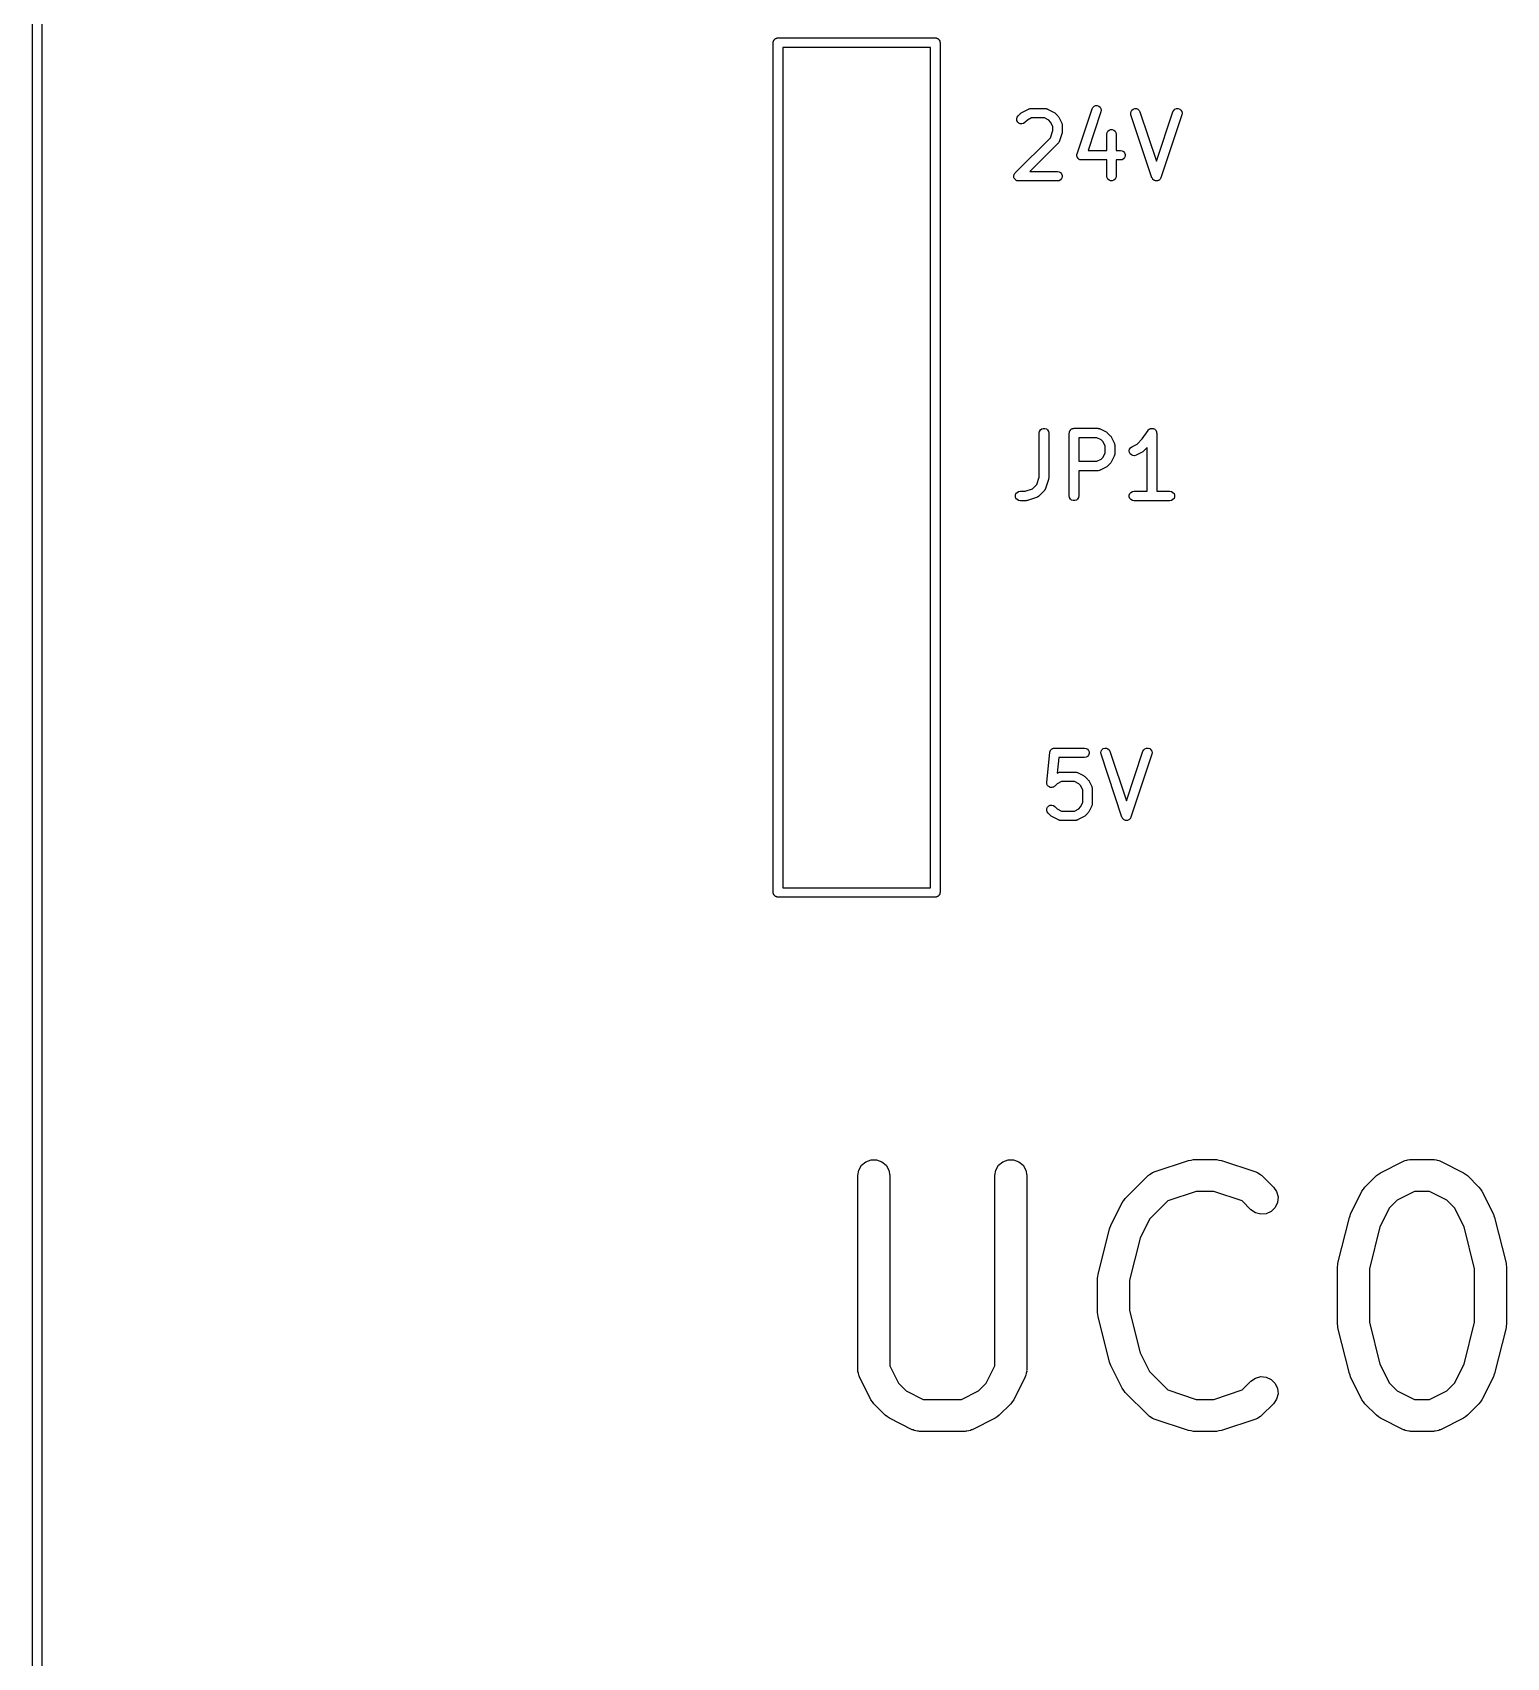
# Model space of a CAD drawing. Extents: x 25 to 346, y -457 to -16.
# Drawn here: x 25.32 to 48.74, y -411.97 to -386.15 of the extents above; entities that cross this region are included whole.
import ezdxf

# ---------------------------------------------------------------- set-up
doc = ezdxf.new("R2010")
doc.units = 0
doc.header["$MEASUREMENT"] = 0
doc.layers.add('BLACK', color=7, linetype='CONTINUOUS')

msp = doc.modelspace()

# ---------------------------------------------------------------- linework, layer by layer
at = {"layer": 'Black'}
for p, q in [((25.325, -456.565), (25.325, -16.51)), ((25.475, -16.585), (25.475, -456.49)), ((37.0925, -386.315), (37.0936, -386.309)), ((37.0925, -399.815), (37.0925, -386.315)), ((37.0936, -386.302), (37.0959, -386.296)), ((37.0936, -386.309), (37.0936, -386.302)), ((37.0959, -386.296), (37.097, -386.289)), ((37.097, -386.289), (37.1003, -386.284)), ((37.1003, -386.284), (37.1025, -386.277)), ((37.1025, -386.277), (37.1068, -386.272)), ((37.1068, -386.272), (37.11, -386.267)), ((37.11, -386.267), (37.1151, -386.263)), ((37.1151, -386.263), (37.1193, -386.258)), ((37.1193, -386.258), (37.125, -386.254)), ((37.125, -386.254), (37.13, -386.25)), ((37.13, -386.25), (37.1362, -386.248)), ((37.1362, -386.248), (37.1418, -386.245)), ((37.1418, -386.245), (37.1483, -386.243)), ((37.1483, -386.243), (37.1545, -386.241)), ((37.1545, -386.241), (37.161, -386.241)), ((37.161, -386.241), (37.1675, -386.24)), ((37.1675, -386.24), (39.6675, -386.24)), ((37.2425, -386.39), (37.2425, -399.74)), ((39.5925, -386.39), (37.2425, -386.39)), ((39.5925, -399.74), (39.5925, -386.39)), ((39.6675, -386.24), (39.674, -386.241)), ((39.674, -386.241), (39.6805, -386.241)), ((39.6805, -386.241), (39.6867, -386.243)), ((39.6867, -386.243), (39.6932, -386.245)), ((39.6932, -386.245), (39.6988, -386.248)), ((39.6988, -386.248), (39.705, -386.25)), ((39.705, -386.25), (39.71, -386.254)), ((39.71, -386.254), (39.7157, -386.258)), ((39.7157, -386.258), (39.7199, -386.263)), ((39.7199, -386.263), (39.725, -386.267)), ((39.725, -386.267), (39.7282, -386.272)), ((39.7282, -386.272), (39.7325, -386.277)), ((39.7325, -386.277), (39.7347, -386.284)), ((39.7347, -386.284), (39.738, -386.289)), ((39.738, -386.289), (39.7391, -386.296)), ((39.7391, -386.296), (39.7414, -386.302)), ((39.7414, -386.302), (39.7414, -386.309)), ((39.7414, -386.309), (39.7425, -386.315)), ((39.7425, -386.315), (39.7425, -399.815)), ((40.9691, -387.501), (40.984, -387.48)), ((40.984, -387.48), (41.0316, -387.432)), ((41.0316, -387.432), (41.0414, -387.425)), ((41.0414, -387.425), (41.0511, -387.418)), ((41.0511, -387.418), (41.1463, -387.37)), ((41.1463, -387.37), (41.1505, -387.369)), ((41.1505, -387.369), (41.1542, -387.367)), ((41.1542, -387.367), (41.1629, -387.365)), ((41.1629, -387.365), (41.1713, -387.363)), ((41.1713, -387.363), (41.1756, -387.363)), ((41.1756, -387.363), (41.1799, -387.362)), ((41.1799, -387.362), (41.418, -387.362)), ((41.418, -387.362), (41.4222, -387.363)), ((41.4222, -387.363), (41.4266, -387.363)), ((41.4266, -387.363), (41.435, -387.365)), ((41.435, -387.365), (41.4436, -387.367)), ((41.4436, -387.367), (41.4474, -387.369)), ((41.4474, -387.369), (41.4515, -387.37)), ((41.4515, -387.37), (41.5468, -387.418)), ((41.5468, -387.418), (41.5564, -387.425)), ((41.5564, -387.425), (41.5662, -387.432)), ((41.5662, -387.432), (41.6139, -387.48)), ((41.6139, -387.48), (41.6208, -387.489)), ((41.6208, -387.489), (41.6279, -387.499)), ((41.6279, -387.499), (41.6755, -387.594)), ((41.9183, -388.08), (42.1563, -387.366)), ((42.2987, -387.413), (42.0935, -388.029)), ((42.1563, -387.366), (42.1688, -387.343)), ((42.1688, -387.343), (42.1882, -387.326)), ((42.1882, -387.326), (42.2125, -387.316)), ((42.2125, -387.316), (42.2385, -387.316)), ((42.2385, -387.316), (42.2632, -387.324)), ((42.2632, -387.324), (42.2836, -387.34)), ((42.2836, -387.34), (42.2972, -387.362)), ((42.2972, -387.362), (42.3025, -387.388)), ((42.3025, -387.388), (42.2987, -387.413)), ((42.7716, -387.435), (42.7768, -387.41)), ((42.7754, -387.461), (42.7716, -387.435)), ((43.1087, -388.461), (42.7754, -387.461)), ((42.7768, -387.41), (42.7904, -387.388)), ((42.7904, -387.388), (42.8108, -387.371)), ((42.8108, -387.371), (42.8355, -387.363)), ((42.8355, -387.363), (42.8616, -387.364)), ((42.8616, -387.364), (42.8858, -387.373)), ((42.8858, -387.373), (42.9053, -387.391)), ((42.9053, -387.391), (42.9177, -387.414)), ((42.9177, -387.414), (43.1799, -388.2)), ((43.1799, -388.2), (43.4421, -387.414)), ((43.5844, -387.461), (43.251, -388.461)), ((43.4421, -387.414), (43.4545, -387.391)), ((43.4545, -387.391), (43.474, -387.373)), ((43.474, -387.373), (43.4982, -387.364)), ((43.4982, -387.364), (43.5242, -387.363)), ((43.5242, -387.363), (43.5489, -387.371)), ((43.5489, -387.371), (43.5693, -387.388)), ((43.5693, -387.388), (43.583, -387.41)), ((43.583, -387.41), (43.5882, -387.435)), ((43.5882, -387.435), (43.5844, -387.461)), ((40.9623, -387.526), (40.9691, -387.501)), ((40.9646, -387.552), (40.9623, -387.526)), ((40.9756, -387.576), (40.9646, -387.552)), ((40.994, -387.594), (40.9756, -387.576)), ((41.0176, -387.605), (40.994, -387.594)), ((41.0436, -387.607), (41.0176, -387.605)), ((41.0687, -387.601), (41.0436, -387.607)), ((41.0901, -387.586), (41.0687, -387.601)), ((41.1291, -387.547), (41.0901, -387.586)), ((41.1976, -387.512), (41.1291, -387.547)), ((41.4003, -387.512), (41.1976, -387.512)), ((41.4688, -387.547), (41.4003, -387.512)), ((41.4992, -387.577), (41.4688, -387.547)), ((41.4953, -387.825), (41.5335, -387.711)), ((41.5335, -387.646), (41.4992, -387.577)), ((41.5335, -387.711), (41.5335, -387.646)), ((41.6796, -387.747), (41.632, -387.89)), ((41.6755, -387.594), (41.6768, -387.598)), ((41.6768, -387.598), (41.6789, -387.602)), ((41.6789, -387.602), (41.6805, -387.611)), ((41.6814, -387.735), (41.6796, -387.747)), ((41.6805, -387.611), (41.683, -387.619)), ((41.6835, -387.723), (41.6814, -387.735)), ((41.683, -387.619), (41.6827, -387.624)), ((41.6827, -387.624), (41.6835, -387.628)), ((41.6835, -387.628), (41.6835, -387.723)), ((42.3906, -387.771), (42.3951, -387.745)), ((42.3951, -387.745), (42.4081, -387.723)), ((42.4081, -387.723), (42.4281, -387.706)), ((42.4281, -387.706), (42.4526, -387.697)), ((42.4526, -387.697), (42.4786, -387.697)), ((42.4786, -387.697), (42.5031, -387.706)), ((42.5031, -387.706), (42.523, -387.723)), ((42.523, -387.723), (42.5361, -387.745)), ((42.5361, -387.745), (42.5406, -387.771)), ((40.9364, -388.384), (41.4953, -387.825)), ((41.6139, -387.919), (41.1705, -388.362)), ((41.6163, -387.915), (41.6139, -387.919)), ((41.6196, -387.913), (41.6163, -387.915)), ((41.6238, -387.905), (41.6196, -387.913)), ((41.6288, -387.898), (41.6238, -387.905)), ((41.6299, -387.893), (41.6288, -387.898)), ((41.632, -387.89), (41.6299, -387.893)), ((42.3906, -388.029), (42.3906, -387.771)), ((42.5406, -387.771), (42.5406, -388.029)), ((41.9144, -388.106), (41.9155, -388.099)), ((41.9155, -388.112), (41.9144, -388.106)), ((41.9155, -388.091), (41.9174, -388.086)), ((41.9155, -388.099), (41.9155, -388.091)), ((41.9155, -388.117), (41.9155, -388.112)), ((41.9181, -388.124), (41.9155, -388.117)), ((41.9174, -388.086), (41.9183, -388.08)), ((41.9197, -388.132), (41.9181, -388.124)), ((41.9226, -388.136), (41.9197, -388.132)), ((41.9245, -388.142), (41.9226, -388.136)), ((41.9293, -388.147), (41.9245, -388.142)), ((41.9333, -388.154), (41.9293, -388.147)), ((41.9376, -388.157), (41.9333, -388.154)), ((41.9412, -388.162), (41.9376, -388.157)), ((41.9478, -388.165), (41.9412, -388.162)), ((41.9537, -388.17), (41.9478, -388.165)), ((41.959, -388.172), (41.9537, -388.17)), ((41.9638, -388.175), (41.959, -388.172)), ((41.9712, -388.176), (41.9638, -388.175)), ((41.9784, -388.178), (41.9712, -388.176)), ((41.9839, -388.178), (41.9784, -388.178)), ((41.9894, -388.179), (41.9839, -388.178)), ((42.3906, -388.179), (41.9894, -388.179)), ((42.0935, -388.029), (42.3906, -388.029)), ((42.3906, -388.437), (42.3906, -388.179)), ((42.5406, -388.029), (42.6085, -388.029)), ((42.6085, -388.179), (42.5406, -388.179)), ((42.5406, -388.179), (42.5406, -388.437)), ((42.6085, -388.029), (42.6341, -388.034)), ((42.6341, -388.175), (42.6085, -388.179)), ((42.6341, -388.034), (42.6567, -388.047)), ((42.6567, -388.162), (42.6341, -388.175)), ((42.6567, -388.047), (42.6734, -388.067)), ((42.6734, -388.142), (42.6567, -388.162)), ((42.6734, -388.067), (42.6823, -388.091)), ((42.6823, -388.117), (42.6734, -388.142)), ((42.6823, -388.091), (42.6823, -388.117)), ((40.9147, -388.431), (40.9155, -388.428)), ((40.9155, -388.441), (40.9147, -388.431)), ((40.9155, -388.424), (40.9189, -388.415)), ((40.9155, -388.428), (40.9155, -388.424)), ((40.9155, -388.45), (40.9155, -388.441)), ((40.9167, -388.454), (40.9155, -388.45)), ((40.917, -388.457), (40.9167, -388.454)), ((40.9211, -388.466), (40.917, -388.457)), ((40.9189, -388.415), (40.9214, -388.406)), ((40.9245, -388.475), (40.9211, -388.466)), ((40.9214, -388.406), (40.9233, -388.403)), ((40.9233, -388.403), (40.9245, -388.4)), ((40.9245, -388.4), (40.9308, -388.392)), ((40.9266, -388.477), (40.9245, -388.475)), ((40.928, -388.48), (40.9266, -388.477)), ((40.9349, -388.487), (40.928, -388.48)), ((40.9308, -388.392), (40.9364, -388.384)), ((40.9412, -388.495), (40.9349, -388.487)), ((40.9441, -388.496), (40.9412, -388.495)), ((40.9464, -388.499), (40.9441, -388.496)), ((40.9553, -388.503), (40.9464, -388.499)), ((40.9638, -388.508), (40.9553, -388.503)), ((40.967, -388.508), (40.9638, -388.508)), ((40.97, -388.51), (40.967, -388.508)), ((40.9798, -388.511), (40.97, -388.51)), ((40.9894, -388.512), (40.9798, -388.511)), ((41.6085, -388.512), (40.9894, -388.512)), ((41.1705, -388.362), (41.6085, -388.362)), ((41.6085, -388.362), (41.6341, -388.367)), ((41.6341, -388.508), (41.6085, -388.512)), ((41.6341, -388.367), (41.6567, -388.38)), ((41.6567, -388.495), (41.6341, -388.508)), ((41.6567, -388.38), (41.6734, -388.4)), ((41.6734, -388.475), (41.6567, -388.495)), ((41.6734, -388.4), (41.6823, -388.424)), ((41.6823, -388.45), (41.6734, -388.475)), ((41.6823, -388.424), (41.6823, -388.45)), ((42.3951, -388.463), (42.3906, -388.437)), ((42.4081, -388.486), (42.3951, -388.463)), ((42.4281, -388.502), (42.4081, -388.486)), ((42.4526, -388.511), (42.4281, -388.502)), ((42.4786, -388.511), (42.4526, -388.511)), ((42.5031, -388.502), (42.4786, -388.511)), ((42.523, -388.486), (42.5031, -388.502)), ((42.5361, -388.463), (42.523, -388.486)), ((42.5406, -388.437), (42.5361, -388.463)), ((43.1097, -388.463), (43.1087, -388.461)), ((43.1101, -388.465), (43.1097, -388.463)), ((43.1159, -388.474), (43.1101, -388.465)), ((43.1211, -388.484), (43.1159, -388.474)), ((43.1227, -388.485), (43.1211, -388.484)), ((43.1238, -388.487), (43.1227, -388.485)), ((43.1324, -388.494), (43.1238, -388.487)), ((43.1406, -388.501), (43.1324, -388.494)), ((43.1425, -388.502), (43.1406, -388.501)), ((43.1442, -388.503), (43.1425, -388.502)), ((43.1546, -388.507), (43.1442, -388.503)), ((43.1648, -388.511), (43.1546, -388.507)), ((43.1669, -388.511), (43.1648, -388.511)), ((43.1689, -388.512), (43.1669, -388.511)), ((43.1799, -388.511), (43.1689, -388.512)), ((43.1909, -388.512), (43.1799, -388.511)), ((43.1928, -388.511), (43.1909, -388.512)), ((43.1949, -388.511), (43.1928, -388.511)), ((43.2051, -388.507), (43.1949, -388.511)), ((43.2156, -388.503), (43.2051, -388.507)), ((43.2172, -388.502), (43.2156, -388.503)), ((43.2191, -388.501), (43.2172, -388.502)), ((43.2274, -388.494), (43.2191, -388.501)), ((43.236, -388.487), (43.2274, -388.494)), ((43.2371, -388.485), (43.236, -388.487)), ((43.2386, -388.484), (43.2371, -388.485)), ((43.2439, -388.474), (43.2386, -388.484)), ((43.2496, -388.465), (43.2439, -388.474)), ((43.25, -388.463), (43.2496, -388.465)), ((43.251, -388.461), (43.25, -388.463)), ((41.3192, -392.517), (41.3237, -392.492)), ((41.3192, -393.219), (41.3192, -392.517)), ((41.3237, -392.492), (41.3367, -392.469)), ((41.3367, -392.469), (41.3567, -392.452)), ((41.3567, -392.452), (41.3811, -392.444)), ((41.3811, -392.444), (41.4072, -392.444)), ((41.4072, -392.444), (41.4317, -392.452)), ((41.4317, -392.452), (41.4516, -392.469)), ((41.4516, -392.469), (41.4646, -392.492)), ((41.4646, -392.492), (41.4692, -392.517)), ((41.4692, -392.517), (41.4692, -393.232)), ((41.7954, -392.517), (41.7965, -392.511)), ((41.7954, -393.517), (41.7954, -392.517)), ((41.7965, -392.504), (41.7987, -392.498)), ((41.7965, -392.511), (41.7965, -392.504)), ((41.7987, -392.498), (41.7999, -392.492)), ((41.7999, -392.492), (41.8032, -392.486)), ((41.8032, -392.486), (41.8054, -392.48)), ((41.8054, -392.48), (41.8096, -392.475)), ((41.8096, -392.475), (41.8129, -392.469)), ((41.8129, -392.469), (41.8179, -392.465)), ((41.8179, -392.465), (41.8221, -392.46)), ((41.8221, -392.46), (41.8278, -392.457)), ((41.8278, -392.457), (41.8329, -392.452)), ((41.8329, -392.452), (41.839, -392.45)), ((41.839, -392.45), (41.8447, -392.447)), ((41.8447, -392.447), (41.8512, -392.446)), ((41.8512, -392.446), (41.8573, -392.444)), ((41.8573, -392.444), (41.8639, -392.444)), ((41.8639, -392.444), (41.8704, -392.442)), ((41.8704, -392.442), (42.2513, -392.442)), ((41.9454, -392.592), (41.9454, -392.966)), ((42.2336, -392.592), (41.9454, -392.592)), ((42.3021, -392.627), (42.2336, -392.592)), ((42.2513, -392.442), (42.2556, -392.443)), ((42.2556, -392.443), (42.2599, -392.443)), ((42.2599, -392.443), (42.2683, -392.445)), ((42.2683, -392.445), (42.277, -392.447)), ((42.277, -392.447), (42.2807, -392.449)), ((42.2807, -392.449), (42.2849, -392.45)), ((42.2849, -392.45), (42.3801, -392.498)), ((42.3325, -392.657), (42.3021, -392.627)), ((42.3668, -392.726), (42.3325, -392.657)), ((42.3801, -392.498), (42.3897, -392.505)), ((42.3897, -392.505), (42.3996, -392.512)), ((42.3996, -392.512), (42.4472, -392.56)), ((42.4472, -392.56), (42.4541, -392.569)), ((42.4541, -392.569), (42.4612, -392.579)), ((42.4612, -392.579), (42.5089, -392.674)), ((42.8735, -392.694), (42.9549, -392.612)), ((42.9549, -392.612), (43.046, -392.476)), ((43.046, -392.476), (43.0489, -392.473)), ((43.0489, -392.473), (43.051, -392.469)), ((43.051, -392.469), (43.0579, -392.463)), ((43.0579, -392.463), (43.064, -392.457)), ((43.064, -392.457), (43.0678, -392.455)), ((43.0678, -392.455), (43.071, -392.452)), ((43.071, -392.452), (43.0794, -392.449)), ((43.0794, -392.449), (43.0874, -392.445)), ((43.0874, -392.445), (43.0915, -392.445)), ((43.0915, -392.445), (43.0954, -392.444)), ((43.0954, -392.444), (43.1044, -392.444)), ((43.1044, -392.444), (43.1133, -392.443)), ((43.1133, -392.443), (43.1173, -392.444)), ((43.1173, -392.444), (43.1215, -392.444)), ((43.1215, -392.444), (43.1299, -392.447)), ((43.1299, -392.447), (43.1386, -392.449)), ((43.1386, -392.449), (43.142, -392.451)), ((43.142, -392.451), (43.146, -392.452)), ((43.146, -392.452), (43.1528, -392.458)), ((43.1528, -392.458), (43.1603, -392.463)), ((43.1603, -392.463), (43.1627, -392.467)), ((43.1627, -392.467), (43.1659, -392.469)), ((43.1659, -392.469), (43.1704, -392.477)), ((43.1704, -392.477), (43.1757, -392.484)), ((43.1757, -392.484), (43.1768, -392.488)), ((43.1768, -392.488), (43.1789, -392.492)), ((43.1789, -392.492), (43.1805, -392.501)), ((43.1805, -392.501), (43.183, -392.509)), ((43.183, -392.509), (43.1827, -392.513)), ((43.1827, -392.513), (43.1835, -392.517)), ((43.1835, -392.517), (43.1835, -393.442)), ((42.3021, -392.932), (42.3325, -392.902)), ((42.3325, -392.902), (42.3668, -392.833)), ((42.3668, -392.833), (42.3668, -392.726)), ((42.5089, -392.884), (42.4612, -392.979)), ((42.5089, -392.674), (42.5101, -392.678)), ((42.5101, -392.88), (42.5089, -392.884)), ((42.5101, -392.678), (42.5123, -392.682)), ((42.5123, -392.876), (42.5101, -392.88)), ((42.5123, -392.682), (42.5138, -392.691)), ((42.5138, -392.868), (42.5123, -392.876)), ((42.5138, -392.691), (42.5163, -392.699)), ((42.5163, -392.859), (42.5138, -392.868)), ((42.5163, -392.699), (42.516, -392.704)), ((42.516, -392.704), (42.5168, -392.708)), ((42.5168, -392.851), (42.516, -392.855)), ((42.516, -392.855), (42.5163, -392.859)), ((42.5168, -392.708), (42.5168, -392.851)), ((42.7479, -392.799), (42.7539, -392.773)), ((42.7508, -392.824), (42.7479, -392.799)), ((42.7625, -392.848), (42.7508, -392.824)), ((42.7539, -392.773), (42.7683, -392.752)), ((42.7814, -392.866), (42.7625, -392.848)), ((42.7683, -392.752), (42.7892, -392.736)), ((42.8053, -392.876), (42.7814, -392.866)), ((42.7892, -392.736), (42.8735, -392.694)), ((42.8313, -392.878), (42.8053, -392.876)), ((42.8563, -392.87), (42.8313, -392.878)), ((42.9515, -392.823), (42.8563, -392.87)), ((42.9612, -392.815), (42.9515, -392.823)), ((42.971, -392.809), (42.9612, -392.815)), ((43.0335, -392.746), (42.971, -392.809)), ((43.0335, -393.442), (43.0335, -392.746)), ((41.9454, -392.966), (42.2336, -392.966)), ((42.2513, -393.116), (41.9454, -393.116)), ((41.9454, -393.116), (41.9454, -393.517)), ((42.2336, -392.966), (42.3021, -392.932)), ((42.2556, -393.115), (42.2513, -393.116)), ((42.2599, -393.116), (42.2556, -393.115)), ((42.2683, -393.113), (42.2599, -393.116)), ((42.277, -393.112), (42.2683, -393.113)), ((42.2807, -393.11), (42.277, -393.112)), ((42.2849, -393.108), (42.2807, -393.11)), ((42.3801, -393.061), (42.2849, -393.108)), ((42.3897, -393.053), (42.3801, -393.061)), ((42.3996, -393.047), (42.3897, -393.053)), ((42.4472, -392.999), (42.3996, -393.047)), ((42.4541, -392.989), (42.4472, -392.999)), ((42.4612, -392.979), (42.4541, -392.989)), ((41.0963, -393.442), (41.2108, -393.404)), ((41.2108, -393.404), (41.281, -393.334)), ((41.281, -393.334), (41.3192, -393.219)), ((41.3996, -393.428), (41.3043, -393.523)), ((41.4021, -393.424), (41.3996, -393.428)), ((41.4053, -393.421), (41.4021, -393.424)), ((41.4095, -393.413), (41.4053, -393.421)), ((41.4145, -393.406), (41.4095, -393.413)), ((41.4156, -393.402), (41.4145, -393.406)), ((41.4177, -393.398), (41.4156, -393.402)), ((41.4653, -393.255), (41.4177, -393.398)), ((41.4671, -393.244), (41.4653, -393.255)), ((41.4692, -393.232), (41.4671, -393.244)), ((40.9394, -393.504), (40.9483, -393.48)), ((40.9394, -393.53), (40.9394, -393.504)), ((40.9483, -393.555), (40.9394, -393.53)), ((40.9483, -393.48), (40.965, -393.46)), ((40.965, -393.575), (40.9483, -393.555)), ((40.965, -393.46), (40.9876, -393.447)), ((40.9876, -393.588), (40.965, -393.575)), ((40.9876, -393.447), (41.0132, -393.442)), ((41.0132, -393.592), (40.9876, -393.588)), ((41.0132, -393.442), (41.0963, -393.442)), ((41.1085, -393.592), (41.0132, -393.592)), ((41.1203, -393.59), (41.1085, -393.592)), ((41.1322, -393.589), (41.1203, -393.59)), ((41.275, -393.541), (41.1322, -393.589)), ((41.2788, -393.539), (41.275, -393.541)), ((41.283, -393.538), (41.2788, -393.539)), ((41.2902, -393.533), (41.283, -393.538)), ((41.2979, -393.529), (41.2902, -393.533)), ((41.3008, -393.525), (41.2979, -393.529)), ((41.3043, -393.523), (41.3008, -393.525)), ((41.7999, -393.543), (41.7954, -393.517)), ((41.8129, -393.566), (41.7999, -393.543)), ((41.8329, -393.582), (41.8129, -393.566)), ((41.8573, -393.591), (41.8329, -393.582)), ((41.8834, -393.591), (41.8573, -393.591)), ((41.9079, -393.582), (41.8834, -393.591)), ((41.9278, -393.566), (41.9079, -393.582)), ((41.9408, -393.543), (41.9278, -393.566)), ((41.9454, -393.517), (41.9408, -393.543)), ((42.7489, -393.504), (42.7578, -393.48)), ((42.7489, -393.53), (42.7489, -393.504)), ((42.7578, -393.555), (42.7489, -393.53)), ((42.7578, -393.48), (42.7745, -393.46)), ((42.7745, -393.575), (42.7578, -393.555)), ((42.7745, -393.46), (42.7971, -393.447)), ((42.7971, -393.588), (42.7745, -393.575)), ((42.7971, -393.447), (42.8227, -393.442)), ((42.8227, -393.592), (42.7971, -393.588)), ((42.8227, -393.442), (43.0335, -393.442)), ((43.3942, -393.592), (42.8227, -393.592)), ((43.1835, -393.442), (43.3942, -393.442)), ((43.3942, -393.442), (43.4198, -393.447)), ((43.4198, -393.588), (43.3942, -393.592)), ((43.4198, -393.447), (43.4424, -393.46)), ((43.4424, -393.575), (43.4198, -393.588)), ((43.4424, -393.46), (43.4591, -393.48)), ((43.4591, -393.555), (43.4424, -393.575)), ((43.4591, -393.48), (43.468, -393.504)), ((43.468, -393.53), (43.4591, -393.555)), ((43.468, -393.504), (43.468, -393.53)), ((41.4905, -397.575), (41.4933, -397.565)), ((41.4933, -397.565), (41.4949, -397.563)), ((41.4949, -397.563), (41.4959, -397.56)), ((41.4959, -397.56), (41.5025, -397.552)), ((41.5025, -397.552), (41.5085, -397.544)), ((41.5085, -397.544), (41.5108, -397.542)), ((41.5108, -397.542), (41.5126, -397.54)), ((41.5126, -397.54), (41.5215, -397.535)), ((41.5215, -397.535), (41.53, -397.529)), ((41.53, -397.529), (41.5327, -397.528)), ((41.5327, -397.528), (41.5352, -397.527)), ((41.5352, -397.527), (41.5453, -397.525)), ((41.5453, -397.525), (41.5552, -397.523)), ((41.5552, -397.523), (41.558, -397.523)), ((41.558, -397.523), (41.5608, -397.522)), ((41.5608, -397.522), (42.037, -397.522)), ((42.037, -397.522), (42.0627, -397.527)), ((42.0627, -397.527), (42.0852, -397.54)), ((42.0852, -397.54), (42.102, -397.56)), ((42.102, -397.56), (42.1109, -397.584)), ((42.3006, -397.57), (42.3142, -397.548)), ((42.3142, -397.548), (42.3346, -397.531)), ((42.3346, -397.531), (42.3594, -397.523)), ((42.3594, -397.523), (42.3854, -397.524)), ((42.3854, -397.524), (42.4096, -397.533)), ((42.4096, -397.533), (42.4291, -397.551)), ((42.4291, -397.551), (42.4415, -397.574)), ((42.9659, -397.574), (42.9783, -397.551)), ((42.9783, -397.551), (42.9978, -397.533)), ((42.9978, -397.533), (43.022, -397.524)), ((43.022, -397.524), (43.048, -397.523)), ((43.048, -397.523), (43.0727, -397.531)), ((43.0727, -397.531), (43.0931, -397.548)), ((43.0931, -397.548), (43.1068, -397.57)), ((41.4386, -398.066), (41.4862, -397.59)), ((41.4862, -397.59), (41.487, -397.587)), ((41.487, -397.584), (41.4905, -397.575)), ((41.487, -397.587), (41.487, -397.584)), ((41.6287, -397.672), (41.6039, -397.921)), ((42.037, -397.672), (41.6287, -397.672)), ((42.0627, -397.668), (42.037, -397.672)), ((42.0852, -397.655), (42.0627, -397.668)), ((42.102, -397.635), (42.0852, -397.655)), ((42.1109, -397.61), (42.102, -397.635)), ((42.1109, -397.584), (42.1109, -397.61)), ((42.2954, -397.595), (42.3006, -397.57)), ((42.2992, -397.621), (42.2954, -397.595)), ((42.6325, -398.621), (42.2992, -397.621)), ((42.4415, -397.574), (42.7037, -398.36)), ((42.7037, -398.36), (42.9659, -397.574)), ((43.1082, -397.621), (42.7748, -398.621)), ((43.1068, -397.57), (43.112, -397.595)), ((43.112, -397.595), (43.1082, -397.621)), ((41.4396, -398.08), (41.4385, -398.067)), ((41.4385, -398.067), (41.4386, -398.067)), ((41.4386, -398.067), (41.4386, -398.066)), ((41.4405, -398.092), (41.4396, -398.08)), ((41.6039, -397.921), (41.6225, -397.911)), ((41.6738, -398.053), (41.6053, -398.088)), ((41.6225, -397.911), (41.6267, -397.91)), ((41.6267, -397.91), (41.6304, -397.908)), ((41.6304, -397.908), (41.6391, -397.906)), ((41.6391, -397.906), (41.6475, -397.904)), ((41.6475, -397.904), (41.6518, -397.904)), ((41.6518, -397.904), (41.6561, -397.903)), ((41.6561, -397.903), (41.8942, -397.903)), ((41.8765, -398.053), (41.6738, -398.053)), ((41.945, -398.088), (41.8765, -398.053)), ((41.8942, -397.903), (41.8984, -397.904)), ((41.8984, -397.904), (41.9027, -397.904)), ((41.9027, -397.904), (41.9112, -397.906)), ((41.9112, -397.906), (41.9198, -397.908)), ((41.9198, -397.908), (41.9236, -397.91)), ((41.9236, -397.91), (41.9277, -397.911)), ((41.9277, -397.911), (42.0229, -397.959)), ((42.0229, -397.959), (42.0326, -397.966)), ((42.0326, -397.966), (42.0424, -397.973)), ((42.0424, -397.973), (42.0901, -398.021)), ((42.0901, -398.021), (42.0969, -398.03)), ((42.0969, -398.03), (42.1041, -398.04)), ((42.1041, -398.04), (42.1517, -398.135)), ((41.4407, -398.093), (41.4405, -398.092)), ((41.4408, -398.093), (41.4407, -398.093)), ((41.4461, -398.104), (41.4408, -398.093)), ((41.4512, -398.116), (41.4461, -398.104)), ((41.4516, -398.116), (41.4512, -398.116)), ((41.4518, -398.117), (41.4516, -398.116)), ((41.4607, -398.125), (41.4518, -398.117)), ((41.4694, -398.134), (41.4607, -398.125)), ((41.4699, -398.135), (41.4694, -398.134)), ((41.4702, -398.135), (41.4699, -398.135)), ((41.4816, -398.14), (41.4702, -398.135)), ((41.4929, -398.146), (41.4816, -398.14)), ((41.4934, -398.146), (41.4929, -398.146)), ((41.4938, -398.146), (41.4934, -398.146)), ((41.5063, -398.147), (41.4938, -398.146)), ((41.5188, -398.148), (41.5063, -398.147)), ((41.5193, -398.148), (41.5188, -398.148)), ((41.5197, -398.148), (41.5193, -398.148)), ((41.5318, -398.145), (41.5197, -398.148)), ((41.5441, -398.142), (41.5318, -398.145)), ((41.5445, -398.142), (41.5441, -398.142)), ((41.5449, -398.142), (41.5445, -398.142)), ((41.5552, -398.134), (41.5449, -398.142)), ((41.5656, -398.127), (41.5552, -398.134)), ((41.5659, -398.127), (41.5656, -398.127)), ((41.5662, -398.127), (41.5659, -398.127)), ((41.6053, -398.088), (41.5662, -398.127)), ((41.9754, -398.118), (41.945, -398.088)), ((42.0096, -398.187), (41.9754, -398.118)), ((42.0096, -398.389), (42.0096, -398.187)), ((42.1517, -398.135), (42.153, -398.139)), ((42.153, -398.139), (42.1551, -398.143)), ((42.1551, -398.143), (42.1566, -398.152)), ((42.1566, -398.152), (42.1592, -398.16)), ((42.1592, -398.16), (42.1589, -398.165)), ((42.1589, -398.165), (42.1596, -398.169)), ((42.1596, -398.169), (42.1596, -398.407)), ((41.4385, -398.509), (41.4408, -398.483)), ((41.4452, -398.534), (41.4385, -398.509)), ((41.4408, -398.483), (41.4518, -398.459)), ((41.4602, -398.555), (41.4452, -398.534)), ((41.4518, -398.459), (41.4702, -398.441)), ((41.5078, -398.603), (41.4602, -398.555)), ((41.4702, -398.441), (41.4938, -398.43)), ((41.4938, -398.43), (41.5197, -398.427)), ((41.5197, -398.427), (41.5449, -398.434)), ((41.5449, -398.434), (41.5662, -398.449)), ((41.5662, -398.449), (41.6053, -398.488)), ((41.6053, -398.488), (41.6738, -398.522)), ((41.6738, -398.522), (41.8765, -398.522)), ((41.8765, -398.522), (41.945, -398.488)), ((41.945, -398.488), (41.9754, -398.458)), ((41.9754, -398.458), (42.0096, -398.389)), ((42.0901, -398.555), (42.0424, -398.603)), ((42.0969, -398.545), (42.0901, -398.555)), ((42.1041, -398.536), (42.0969, -398.545)), ((42.1517, -398.44), (42.1041, -398.536)), ((42.153, -398.436), (42.1517, -398.44)), ((42.1551, -398.433), (42.153, -398.436)), ((42.1566, -398.424), (42.1551, -398.433)), ((42.1592, -398.415), (42.1566, -398.424)), ((42.1596, -398.407), (42.1589, -398.411)), ((42.1589, -398.411), (42.1592, -398.415)), ((41.5176, -398.61), (41.5078, -398.603)), ((41.5273, -398.617), (41.5176, -398.61)), ((41.6225, -398.664), (41.5273, -398.617)), ((41.6267, -398.666), (41.6225, -398.664)), ((41.6304, -398.668), (41.6267, -398.666)), ((41.6391, -398.669), (41.6304, -398.668)), ((41.6475, -398.672), (41.6391, -398.669)), ((41.6518, -398.672), (41.6475, -398.672)), ((41.6561, -398.672), (41.6518, -398.672)), ((41.8942, -398.672), (41.6561, -398.672)), ((41.8984, -398.672), (41.8942, -398.672)), ((41.9027, -398.672), (41.8984, -398.672)), ((41.9112, -398.669), (41.9027, -398.672)), ((41.9198, -398.668), (41.9112, -398.669)), ((41.9236, -398.666), (41.9198, -398.668)), ((41.9277, -398.664), (41.9236, -398.666)), ((42.0229, -398.617), (41.9277, -398.664)), ((42.0326, -398.61), (42.0229, -398.617)), ((42.0424, -398.603), (42.0326, -398.61)), ((42.6335, -398.623), (42.6325, -398.621)), ((42.6339, -398.625), (42.6335, -398.623)), ((42.6397, -398.634), (42.6339, -398.625)), ((42.6449, -398.644), (42.6397, -398.634)), ((42.6465, -398.645), (42.6449, -398.644)), ((42.6476, -398.647), (42.6465, -398.645)), ((42.6562, -398.654), (42.6476, -398.647)), ((42.6644, -398.661), (42.6562, -398.654)), ((42.6664, -398.662), (42.6644, -398.661)), ((42.668, -398.663), (42.6664, -398.662)), ((42.6784, -398.667), (42.668, -398.663)), ((42.6887, -398.671), (42.6784, -398.667)), ((42.6907, -398.671), (42.6887, -398.671)), ((42.6927, -398.672), (42.6907, -398.671)), ((42.7037, -398.671), (42.6927, -398.672)), ((42.7147, -398.672), (42.7037, -398.671)), ((42.7167, -398.671), (42.7147, -398.672)), ((42.7187, -398.671), (42.7167, -398.671)), ((42.729, -398.667), (42.7187, -398.671)), ((42.7394, -398.663), (42.729, -398.667)), ((42.741, -398.662), (42.7394, -398.663)), ((42.743, -398.661), (42.741, -398.662)), ((42.7512, -398.654), (42.743, -398.661)), ((42.7598, -398.647), (42.7512, -398.654)), ((42.7609, -398.645), (42.7598, -398.647)), ((42.7624, -398.644), (42.7609, -398.645)), ((42.7677, -398.634), (42.7624, -398.644)), ((42.7734, -398.625), (42.7677, -398.634)), ((42.7739, -398.623), (42.7734, -398.625)), ((42.7748, -398.621), (42.7739, -398.623)), ((37.0936, -399.821), (37.0925, -399.815)), ((37.0936, -399.828), (37.0936, -399.821)), ((37.0959, -399.834), (37.0936, -399.828)), ((37.097, -399.841), (37.0959, -399.834)), ((37.1003, -399.846), (37.097, -399.841)), ((37.1025, -399.852), (37.1003, -399.846)), ((37.1068, -399.858), (37.1025, -399.852)), ((37.11, -399.863), (37.1068, -399.858)), ((37.1151, -399.867), (37.11, -399.863)), ((37.1193, -399.872), (37.1151, -399.867)), ((37.125, -399.876), (37.1193, -399.872)), ((37.13, -399.88), (37.125, -399.876)), ((37.1362, -399.882), (37.13, -399.88)), ((37.1418, -399.885), (37.1362, -399.882)), ((37.1483, -399.887), (37.1418, -399.885)), ((37.1545, -399.889), (37.1483, -399.887)), ((37.161, -399.889), (37.1545, -399.889)), ((37.1675, -399.89), (37.161, -399.889)), ((39.6675, -399.89), (37.1675, -399.89)), ((37.2425, -399.74), (39.5925, -399.74)), ((39.674, -399.889), (39.6675, -399.89)), ((39.6805, -399.889), (39.674, -399.889)), ((39.6867, -399.887), (39.6805, -399.889)), ((39.6932, -399.885), (39.6867, -399.887)), ((39.6988, -399.882), (39.6932, -399.885)), ((39.705, -399.88), (39.6988, -399.882)), ((39.71, -399.876), (39.705, -399.88)), ((39.7157, -399.872), (39.71, -399.876)), ((39.7199, -399.867), (39.7157, -399.872)), ((39.725, -399.863), (39.7199, -399.867)), ((39.7282, -399.858), (39.725, -399.863)), ((39.7325, -399.852), (39.7282, -399.858)), ((39.7347, -399.846), (39.7325, -399.852)), ((39.738, -399.841), (39.7347, -399.846)), ((39.7391, -399.834), (39.738, -399.841)), ((39.7414, -399.828), (39.7391, -399.834)), ((39.7425, -399.815), (39.7414, -399.821)), ((39.7414, -399.821), (39.7414, -399.828)), ((38.4356, -404.314), (38.451, -404.227)), ((38.451, -404.227), (38.4951, -404.15)), ((38.4951, -404.15), (38.5626, -404.094)), ((38.5626, -404.094), (38.6455, -404.063)), ((38.6455, -404.063), (38.7338, -404.063)), ((38.7338, -404.063), (38.8166, -404.094)), ((38.8166, -404.094), (38.8842, -404.15)), ((38.8842, -404.15), (38.9283, -404.227)), ((38.9283, -404.227), (38.9436, -404.314)), ((40.6128, -404.314), (40.6281, -404.227)), ((40.6281, -404.227), (40.6722, -404.15)), ((40.6722, -404.15), (40.7398, -404.094)), ((40.7398, -404.094), (40.8227, -404.063)), ((40.8227, -404.063), (40.9109, -404.063)), ((40.9109, -404.063), (40.9938, -404.094)), ((40.9938, -404.094), (41.0614, -404.15)), ((41.0614, -404.15), (41.1055, -404.227)), ((41.1055, -404.227), (41.1208, -404.314)), ((43.0936, -404.282), (43.118, -404.265)), ((43.118, -404.265), (43.1322, -404.261)), ((43.1322, -404.261), (43.145, -404.254)), ((43.145, -404.254), (43.6893, -404.073)), ((43.6893, -404.073), (43.7296, -404.067)), ((43.7296, -404.067), (43.7696, -404.06)), ((43.7696, -404.06), (44.1325, -404.06)), ((44.1325, -404.06), (44.1726, -404.067)), ((44.1726, -404.067), (44.2128, -404.073)), ((44.2128, -404.073), (44.7571, -404.254)), ((44.7571, -404.254), (44.77, -404.261)), ((44.77, -404.261), (44.7841, -404.265)), ((44.7841, -404.265), (44.8085, -404.282)), ((46.7076, -404.292), (46.7403, -404.268)), ((46.7403, -404.268), (47.1032, -404.086)), ((47.1032, -404.086), (47.1172, -404.082)), ((47.1172, -404.082), (47.1299, -404.075)), ((47.1299, -404.075), (47.1592, -404.07)), ((47.1592, -404.07), (47.1877, -404.061)), ((47.1877, -404.061), (47.2024, -404.062)), ((47.2024, -404.062), (47.2168, -404.06)), ((47.2168, -404.06), (47.5796, -404.06)), ((47.5796, -404.06), (47.5941, -404.062)), ((47.5941, -404.062), (47.6087, -404.061)), ((47.6087, -404.061), (47.6372, -404.07)), ((47.6372, -404.07), (47.6665, -404.075)), ((47.6665, -404.075), (47.6792, -404.082)), ((47.6792, -404.082), (47.6932, -404.086)), ((47.6932, -404.086), (48.0561, -404.268)), ((48.0561, -404.268), (48.0888, -404.292)), ((38.4356, -407.398), (38.4356, -404.314)), ((38.9436, -404.314), (38.9436, -407.338)), ((40.6128, -407.338), (40.6128, -404.314)), ((41.1208, -404.314), (41.1208, -407.398)), ((42.6829, -404.678), (43.0458, -404.315)), ((43.0458, -404.315), (43.0577, -404.307)), ((43.0577, -404.307), (43.0675, -404.296)), ((43.0675, -404.296), (43.0936, -404.282)), ((44.8085, -404.282), (44.8347, -404.296)), ((44.8347, -404.296), (44.8444, -404.307)), ((44.8444, -404.307), (44.8564, -404.315)), ((44.8564, -404.315), (45.0378, -404.497)), ((45.0378, -404.497), (45.0884, -404.569)), ((46.4453, -404.563), (46.4696, -404.53)), ((46.4696, -404.53), (46.4929, -404.497)), ((46.4929, -404.497), (46.6743, -404.315)), ((46.6743, -404.315), (46.7076, -404.292)), ((48.0888, -404.292), (48.1221, -404.315)), ((48.1221, -404.315), (48.3035, -404.497)), ((48.3035, -404.497), (48.3269, -404.53)), ((48.3269, -404.53), (48.3511, -404.563)), ((42.4539, -405.107), (42.6353, -404.744)), ((42.6353, -404.744), (42.6596, -404.712)), ((42.6596, -404.712), (42.6829, -404.678)), ((43.3626, -404.717), (43.0713, -405.008)), ((43.8109, -404.568), (43.3626, -404.717)), ((44.0913, -404.568), (43.8109, -404.568)), ((44.5396, -404.717), (44.0913, -404.568)), ((44.6786, -404.856), (44.5396, -404.717)), ((45.1036, -404.742), (45.0663, -404.822)), ((45.0884, -404.569), (45.1112, -404.654)), ((45.1112, -404.654), (45.1036, -404.742)), ((46.2639, -404.926), (46.4453, -404.563)), ((47.0044, -404.704), (46.8813, -404.827)), ((47.2767, -404.568), (47.0044, -404.704)), ((47.5197, -404.568), (47.2767, -404.568)), ((47.792, -404.704), (47.5197, -404.568)), ((47.9152, -404.827), (47.792, -404.704)), ((48.3511, -404.563), (48.5325, -404.926)), ((43.0713, -405.008), (42.9207, -405.309)), ((44.7509, -404.907), (44.6786, -404.856)), ((44.8361, -404.929), (44.7509, -404.907)), ((44.924, -404.922), (44.8361, -404.929)), ((45.0039, -404.884), (44.924, -404.922)), ((45.0663, -404.822), (45.0039, -404.884)), ((46.0632, -405.703), (46.2447, -404.978)), ((46.2447, -404.978), (46.256, -404.952)), ((46.256, -404.952), (46.2639, -404.926)), ((46.8813, -404.827), (46.7307, -405.128)), ((48.0657, -405.128), (47.9152, -404.827)), ((48.5325, -404.926), (48.5405, -404.952)), ((48.5405, -404.952), (48.5518, -404.978)), ((48.5518, -404.978), (48.7332, -405.703)), ((42.2532, -405.885), (42.4347, -405.159)), ((42.4347, -405.159), (42.446, -405.134)), ((42.446, -405.134), (42.4539, -405.107)), ((42.9207, -405.309), (42.7536, -405.978)), ((46.7307, -405.128), (46.5636, -405.796)), ((48.2328, -405.796), (48.0657, -405.128)), ((46.0556, -405.765), (46.061, -405.734)), ((46.0556, -406.672), (46.0556, -405.765)), ((46.061, -405.734), (46.0632, -405.703)), ((46.5636, -405.796), (46.5636, -406.641)), ((48.2328, -406.641), (48.2328, -405.796)), ((48.7332, -405.703), (48.7354, -405.734)), ((48.7354, -405.734), (48.7408, -405.765)), ((48.7408, -405.765), (48.7408, -406.672)), ((42.2456, -405.946), (42.251, -405.916)), ((42.2456, -406.491), (42.2456, -405.946)), ((42.251, -405.916), (42.2532, -405.885)), ((42.7536, -405.978), (42.7536, -406.459)), ((42.251, -406.521), (42.2456, -406.491)), ((42.2532, -406.552), (42.251, -406.521)), ((42.4347, -407.278), (42.2532, -406.552)), ((42.7536, -406.459), (42.9207, -407.128)), ((46.061, -406.703), (46.0556, -406.672)), ((46.0632, -406.734), (46.061, -406.703)), ((46.2447, -407.459), (46.0632, -406.734)), ((46.5636, -406.641), (46.7307, -407.309)), ((48.0657, -407.309), (48.2328, -406.641)), ((48.7332, -406.734), (48.5518, -407.459)), ((48.7354, -406.703), (48.7332, -406.734)), ((48.7408, -406.672), (48.7354, -406.703)), ((38.9436, -407.338), (39.0798, -407.61)), ((40.4766, -407.61), (40.6128, -407.338)), ((42.446, -407.303), (42.4347, -407.278)), ((42.4539, -407.33), (42.446, -407.303)), ((42.6353, -407.693), (42.4539, -407.33)), ((42.9207, -407.128), (43.0713, -407.429)), ((46.7307, -407.309), (46.8813, -407.61)), ((47.9152, -407.61), (48.0657, -407.309)), ((38.4382, -407.412), (38.4356, -407.398)), ((38.4373, -407.427), (38.4382, -407.412)), ((38.4458, -407.455), (38.4373, -407.427)), ((38.451, -407.485), (38.4458, -407.455)), ((38.4583, -407.497), (38.451, -407.485)), ((38.4625, -407.511), (38.4583, -407.497)), ((38.6439, -407.874), (38.4625, -407.511)), ((39.0798, -407.61), (39.203, -407.733)), ((40.3535, -407.733), (40.4766, -407.61)), ((41.094, -407.511), (40.9125, -407.874)), ((41.0981, -407.497), (41.094, -407.511)), ((41.1055, -407.485), (41.0981, -407.497)), ((41.1106, -407.455), (41.1055, -407.485)), ((41.1191, -407.427), (41.1106, -407.455)), ((41.1208, -407.398), (41.1182, -407.412)), ((41.1182, -407.412), (41.1191, -407.427)), ((43.0713, -407.429), (43.3626, -407.72)), ((44.5396, -407.72), (44.6786, -407.581)), ((44.6786, -407.581), (44.7509, -407.531)), ((44.7509, -407.531), (44.8361, -407.508)), ((44.8361, -407.508), (44.924, -407.515)), ((44.924, -407.515), (45.0039, -407.553)), ((45.0039, -407.553), (45.0663, -407.615)), ((45.0663, -407.615), (45.1036, -407.695)), ((46.256, -407.485), (46.2447, -407.459)), ((46.2639, -407.511), (46.256, -407.485)), ((46.4453, -407.874), (46.2639, -407.511)), ((46.8813, -407.61), (47.0044, -407.733)), ((47.792, -407.733), (47.9152, -407.61)), ((48.5325, -407.511), (48.3511, -407.874)), ((48.5405, -407.485), (48.5325, -407.511)), ((48.5518, -407.459), (48.5405, -407.485)), ((38.6681, -407.907), (38.6439, -407.874)), ((39.203, -407.733), (39.4753, -407.87)), ((39.4753, -407.87), (40.0811, -407.87)), ((40.0811, -407.87), (40.3535, -407.733)), ((40.9125, -407.874), (40.8883, -407.907)), ((42.6596, -407.726), (42.6353, -407.693)), ((42.6829, -407.759), (42.6596, -407.726)), ((43.0458, -408.122), (42.6829, -407.759)), ((43.3626, -407.72), (43.8109, -407.87)), ((43.8109, -407.87), (44.0913, -407.87)), ((44.0913, -407.87), (44.5396, -407.72)), ((45.0884, -407.868), (45.0378, -407.94)), ((45.1112, -407.783), (45.0884, -407.868)), ((45.1036, -407.695), (45.1112, -407.783)), ((46.4696, -407.907), (46.4453, -407.874)), ((47.0044, -407.733), (47.2767, -407.87)), ((47.2767, -407.87), (47.5197, -407.87)), ((47.5197, -407.87), (47.792, -407.733)), ((48.3511, -407.874), (48.3269, -407.907)), ((38.6915, -407.94), (38.6681, -407.907)), ((38.8729, -408.122), (38.6915, -407.94)), ((38.9062, -408.145), (38.8729, -408.122)), ((38.9389, -408.169), (38.9062, -408.145)), ((40.6502, -408.145), (40.6175, -408.169)), ((40.6835, -408.122), (40.6502, -408.145)), ((40.865, -407.94), (40.6835, -408.122)), ((40.8883, -407.907), (40.865, -407.94)), ((43.0577, -408.13), (43.0458, -408.122)), ((43.0675, -408.141), (43.0577, -408.13)), ((43.0936, -408.155), (43.0675, -408.141)), ((44.8347, -408.141), (44.8085, -408.155)), ((44.8444, -408.13), (44.8347, -408.141)), ((44.8564, -408.122), (44.8444, -408.13)), ((45.0378, -407.94), (44.8564, -408.122)), ((46.4929, -407.94), (46.4696, -407.907)), ((46.6743, -408.122), (46.4929, -407.94)), ((46.7076, -408.145), (46.6743, -408.122)), ((46.7403, -408.169), (46.7076, -408.145)), ((48.0888, -408.145), (48.0561, -408.169)), ((48.1221, -408.122), (48.0888, -408.145)), ((48.3035, -407.94), (48.1221, -408.122)), ((48.3269, -407.907), (48.3035, -407.94)), ((39.3018, -408.351), (38.9389, -408.169)), ((39.3158, -408.355), (39.3018, -408.351)), ((39.3285, -408.362), (39.3158, -408.355)), ((39.3578, -408.367), (39.3285, -408.362)), ((39.3863, -408.376), (39.3578, -408.367)), ((39.4009, -408.375), (39.3863, -408.376)), ((39.4154, -408.378), (39.4009, -408.375)), ((40.1411, -408.378), (39.4154, -408.378)), ((40.1555, -408.375), (40.1411, -408.378)), ((40.1701, -408.376), (40.1555, -408.375)), ((40.1986, -408.367), (40.1701, -408.376)), ((40.2279, -408.362), (40.1986, -408.367)), ((40.2406, -408.355), (40.2279, -408.362)), ((40.2547, -408.351), (40.2406, -408.355)), ((40.6175, -408.169), (40.2547, -408.351)), ((43.118, -408.172), (43.0936, -408.155)), ((43.1322, -408.176), (43.118, -408.172)), ((43.145, -408.183), (43.1322, -408.176)), ((43.6893, -408.365), (43.145, -408.183)), ((43.7296, -408.371), (43.6893, -408.365)), ((43.7696, -408.378), (43.7296, -408.371)), ((44.1325, -408.378), (43.7696, -408.378)), ((44.1726, -408.371), (44.1325, -408.378)), ((44.2128, -408.365), (44.1726, -408.371)), ((44.7571, -408.183), (44.2128, -408.365)), ((44.77, -408.176), (44.7571, -408.183)), ((44.7841, -408.172), (44.77, -408.176)), ((44.8085, -408.155), (44.7841, -408.172)), ((47.1032, -408.351), (46.7403, -408.169)), ((47.1172, -408.355), (47.1032, -408.351)), ((47.1299, -408.362), (47.1172, -408.355)), ((47.1592, -408.367), (47.1299, -408.362)), ((47.1877, -408.376), (47.1592, -408.367)), ((47.2024, -408.375), (47.1877, -408.376)), ((47.2168, -408.378), (47.2024, -408.375)), ((47.5796, -408.378), (47.2168, -408.378)), ((47.5941, -408.375), (47.5796, -408.378)), ((47.6087, -408.376), (47.5941, -408.375)), ((47.6372, -408.367), (47.6087, -408.376)), ((47.6665, -408.362), (47.6372, -408.367)), ((47.6792, -408.355), (47.6665, -408.362)), ((47.6932, -408.351), (47.6792, -408.355)), ((48.0561, -408.169), (47.6932, -408.351))]:
    msp.add_line(p, q, dxfattribs=at)

doc.saveas('drawing.dxf')
